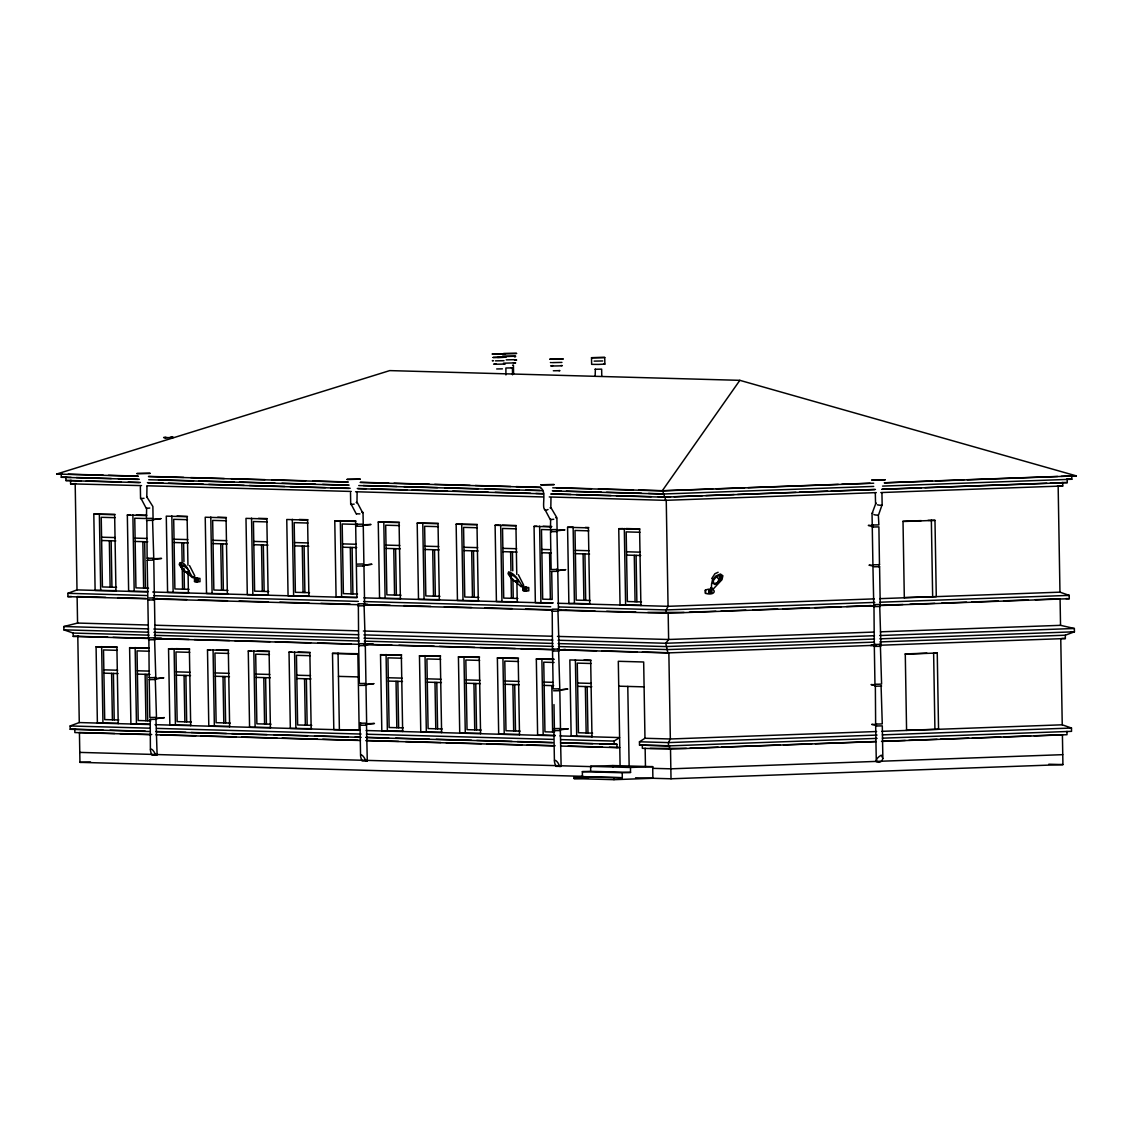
<?xml version="1.0" encoding="UTF-8"?>
<svg xmlns="http://www.w3.org/2000/svg" width="1133" height="1133" viewBox="0 0 1133 1133"><rect width="100%" height="100%" fill="white"/><g stroke="black" fill="none" stroke-linecap="round" stroke-linejoin="round"><path stroke-width="1.5" d="M882.862 758.374C881.148 765.908 870.427 761.334 881.304 755.159L882.862 758.374L882.295 725.871L875.682 725.984L876.291 761.801M717.982 582.999L717.005 583.254L719.158 579.473L719.738 575.182L721.509 576.442L720.772 579.685L717.982 582.999L714.753 584.444L712.997 583.183L713.719 579.94L716.509 576.626L719.738 575.182M193.885 577.533L194.309 576.839M193.205 577.292L194.182 576.456M721.509 576.442L717.26 583.254M156.028 755.06L151.992 755.116C147.658 745.741 153.507 748.616 155.618 755.215L157.119 755.102L155.972 719.257M367.276 760.951L362.149 760.965C357.816 751.576 363.665 754.451 365.775 761.064L367.276 760.951L366.511 725.106M561.132 766.333L556.006 766.347C551.672 756.971 557.521 759.832 559.631 766.446L561.132 766.333L560.353 730.502M711.722 578.623L714.909 573.723L718.124 572.278M876.333 503.179A3.201 0.864 8.5 0 0 875.851 503.307L872.042 513.575L872.24 525.018L878.868 524.891L878.344 514.892A3.201 0.864 8.5 0 1 875.554 514.991L873.869 514.637M875.554 503.505L875.313 493.28M878.627 514.694L882.14 504.61L881.941 493.152M710.929 588.707L711.736 588.678M711.312 587.914L712.076 588.523M359.912 513.886L356.782 513.801M180.416 565.183L180.869 563.894L187.186 568.525L189.367 571.726L188.914 573.029C184.452 572.873 181.889 568.893 180.416 565.183L182.597 568.398M180.869 563.894L181.917 568.242L185.302 571.91L189.367 571.726M518.192 580.875L514.127 581.045L510.756 577.306L509.241 574.318L509.694 573.029L516.011 577.66L518.192 580.875L517.739 582.164L513.957 581.031L511.974 579.19L508.023 573.695L508.66 571.853C515.586 573.539 519.891 582.787 522.766 587.007M510.742 577.377L509.694 573.029M194.012 577.264L192.426 577.66L181.776 568.369L179.198 564.56L179.835 562.719C187.582 560.863 190.457 580.082 194.848 577.136M183.673 565.282L181.931 568.171M510.898 577.377L512.498 574.417M522.922 586.936L523.319 586.058M523.092 586.852L523.701 585.832L522.823 586.781M552.748 487.813L662.21 490.858L739.849 380.334L1076.35 475.888L884.264 482.828L932.034 480.987M711.057 587.715L712.416 588.622M522.766 586.158L523.191 585.265L522.412 586.37M140.889 498.208L146.27 508.377L149.768 508.037M146.794 497.189L146.964 486.68M146.624 507.952L146.454 518.447L153.068 518.319L152.87 506.522L146.61 496.594M351.046 504.043L356.428 514.212M356.952 503.024L357.122 492.529M362.687 512.782L357.306 502.613L356.201 502.457M544.902 509.439L550.284 519.608L553.768 519.268M550.808 508.42L550.978 497.911M550.638 519.183L550.454 529.663L557.082 529.55L556.884 517.739L551.148 507.995L550.057 507.839M556.53 518.163L555.779 517.597M882.083 504.851L881.8 505.035A3.201 0.864 8.5 0 1 879.01 505.134L877.324 504.794M872.113 513.348L872.396 513.164A3.201 0.864 8.5 0 1 872.877 513.022M560.877 739.608L614.1 741.081L619.609 737.569L560.042 735.912M877.098 738.376L668.512 745.911L639.522 745.103L639.465 741.789L644.974 738.277L670.339 738.985L876.616 731.521M523.304 585.874L521.251 586.795L510.601 577.504M710.887 588.225L712.02 589.302L711.496 587.857M714.753 584.444L717.09 583.325M493.082 357.419L506.04 357.221L493.138 357.504M505.927 374.924L505.885 367.998L512.442 367.899L512.555 374.811M512.583 365.18L513.433 365.095L513.575 373.904M152.573 520.274L153.748 558.116L150.618 558.272L147.134 558.243L146.837 520.373M153.111 520.316L146.483 520.429M553.329 370.774L559.957 370.647L558.852 370.604M591.525 357.716L604.739 357.476L604.852 364.104L598.606 364.415L591.638 364.359L591.525 357.716L604.739 357.476M595.137 376.241L595.377 369.216M601.765 376.128L601.651 369.146L595.023 369.259M147.134 558.243L147.97 558.158M147.163 560.226L153.791 560.113L154.371 597.941L147.814 598.04L147.163 560.226L148.012 560.141M153.366 599.853L154.47 599.909L155.108 637.709L151.978 637.865L148.494 637.837L147.842 600.023L148.692 599.938M154.47 599.909L147.842 600.023M357.447 524.197L356.612 524.282L363.226 524.154L363.027 512.357L361.937 512.201M357.476 526.194L356.64 526.279L363.268 526.151L363.905 563.951L357.447 564.107M154.612 639.663L155.802 677.506L152.658 677.661L149.174 677.633L148.876 639.763M155.15 639.706L148.522 639.819M357.391 566.047L363.948 565.948L364.585 603.747L357.971 603.875L358.807 603.79M149.174 677.633L150.009 677.548M155.292 679.46L156.481 717.302L153.337 717.458L149.853 717.43L149.202 679.616L150.052 679.531M155.759 679.517L149.202 679.616M364.09 605.702L365.265 643.544L362.135 643.7L358.651 643.671L358.354 605.815M550.454 529.663L551.304 529.593M556.954 531.519L557.762 569.347L553.768 569.517L551.134 569.46L550.496 531.66L551.332 531.575M364.628 605.744L358 605.872M557.054 531.561L550.652 531.689M150.392 749.494L150.236 719.356M156.439 719.313L149.882 719.413M358.651 643.671L359.487 643.586M364.203 645.484L365.308 645.541L365.959 683.341L362.815 683.496L359.331 683.468L358.679 645.668L359.529 645.583M551.233 571.429L557.79 571.329L558.442 609.143L552.168 609.214M365.308 645.541L358.679 645.668M557.946 611.098L559.121 648.94L555.991 649.096L552.493 649.053L552.21 611.197M359.713 685.408L365.987 685.338L366.639 723.137L360.067 723.236L360.846 723.18M558.484 611.126L551.856 611.254M360.549 755.329L360.039 725.262L360.889 725.177M552.493 649.053L553.343 648.968M558.626 650.88L559.801 688.737L556.671 688.892L553.173 688.85L552.536 651.05L553.371 650.965M366.596 725.162L360.039 725.262M872.24 525.018L873.09 524.933M559.164 650.923L552.536 651.05M872.268 527.015L878.896 526.887L879.477 564.716L872.92 564.815L872.268 527.015L873.118 526.93M553.57 690.79L559.844 690.719L560.481 728.533L553.924 728.632L554.703 728.561M879.576 566.684L872.948 566.812L873.755 604.64L880.228 604.484L879.576 566.684L878.486 566.627M554.405 760.71L553.895 730.643L554.731 730.558M560.523 730.516L553.895 730.643M879.732 606.438L880.908 644.28L877.778 644.436L874.279 644.408L873.982 606.552M880.199 606.509L873.628 606.594M874.279 644.408L875.129 644.323M880.412 646.235L881.587 684.077L878.457 684.233L874.959 684.205L874.322 646.391L875.158 646.32M880.879 646.306L874.322 646.391M881.092 686.031L882.267 723.874L879.137 724.029L875.639 724.001L875.356 686.145M881.616 686.074L875.002 686.187M875.639 724.001L876.489 723.916M147.318 598.833L67.923 596.638L67.867 593.324L77.002 589.896L147.729 591.865M149.542 731.493L70.204 729.284L70.147 725.97L79.268 722.557L149.995 724.525M879.817 641.929L1065.303 635.216L1074.424 631.803L1074.367 628.489L1060.53 625.331L880.468 631.832M137.858 476.285L56.65 474.033L389.738 370.604L739.849 380.334M185.146 571.896L188.914 573.029M513.957 581.031L517.739 582.164M144.033 498.293L140.549 498.633L140.35 486.808M354.19 504.128L350.706 504.468L350.508 492.643M548.046 509.524C538.826 514.07 548.046 491.595 540.866 488.153M149.032 635.174L73.149 633.064L63.901 629.849L63.845 626.535L77.568 623.065L148.14 625.019M493.011 360.591L492.303 360.705L493.365 360.776M496.679 368.961L502.415 368.848M514.495 356.909L515.402 356.853M514.41 359.671L506.239 359.883M514.963 360.223L516.648 360.053L514.453 359.954M561.926 362.404L552.437 362.617M165.404 437.465L163.619 437.536L165.715 437.621M171.579 437.522L173.448 437.395L170.361 437.352M876.517 725.899L875.682 725.984M503.378 357.306L497.599 357.462M504.015 360.705L495.433 360.861M495.928 363.877C486.071 364.458 511.45 364.16 503.973 363.75M602.714 360.96L594.131 361.115M552.946 365.633C543.075 366.214 568.454 365.917 560.977 365.52M166.225 437.423L165.007 437.607M170.743 437.55L172.627 437.409L171.253 437.352M56.65 474.033L61.933 473.835M61.239 473.976L61.295 477.29L66.578 477.106M71.138 477.39L65.884 477.248L65.941 480.562L71.252 480.364M81.024 480.803L70.543 480.505L70.6 483.833L75.869 483.635M638.7 490.022L663.173 490.702L712.699 488.918M716.24 488.79L744.537 487.771M748.077 487.643L838.278 484.372M841.819 484.244L870.116 483.224M935.561 480.859L963.871 479.84M967.398 479.712L1057.613 476.455M1061.139 476.327L1071.761 475.931L1071.818 479.259L882.565 486.099M662.21 490.858L873.685 483.21M116.302 590.633L95.115 590.406L93.812 514.127L115 514.368M553.06 490.957L663.23 494.016L873.713 486.411M148.083 591.525L128.638 591.341L127.335 515.062L130.111 514.963M658.245 496.835L670.524 496.849M674.064 496.721L702.318 495.702M705.859 495.574L734.113 494.54M737.654 494.413L795.947 492.317M799.487 492.189L827.741 491.156M831.282 491.028L875.441 489.442M882.508 489.187L921.37 487.785M924.896 487.657L1046.793 483.239M1050.319 483.111L1062.683 482.672L1062.74 485.986L880.794 492.558M550.638 494.03L664.264 497.189L874.605 489.583M881.672 489.329L1067.286 482.616L1067.229 479.301M549.264 496.948L665.283 500.347L876.319 492.614M357.263 597.332L336.076 597.105L334.773 520.826L355.946 521.053M400.742 598.536L379.555 598.309L378.252 522.03L399.439 522.271M362.702 524.791L371.043 524.48L362.716 525.443M439.689 599.626L418.502 599.385L417.199 523.12L438.386 523.347M478.636 600.702L457.449 600.476L456.146 524.197L477.333 524.423M517.597 601.793L496.41 601.552L495.107 525.273L499.271 525.131M553.074 602.77L535.357 602.643L534.054 526.363L536.83 526.264M574.431 603.365L568.879 603.563L567.576 527.298L573.128 527.086L574.431 603.365L590.066 603.804M556.558 530.173L564.9 529.876L556.572 530.839M641.236 605.22L620.048 604.994L618.745 528.714L622.923 528.559M902.76 521.293L921.256 520.614M927.998 520.373L934.98 520.359L936.283 596.638L904.063 597.558M934.98 520.359L903.015 521.506L904.318 597.785M153.238 558.739L161.566 558.442L153.238 559.405M194.451 581.569L200.003 581.711L199.946 578.396L194.394 578.255L194.593 581.569M188.772 592.658L167.585 592.417L166.282 516.138L187.115 516.719L187.951 565.254M67.923 596.638L71.464 596.51M227.719 593.734L206.532 593.494L205.229 517.229L226.062 517.809L227.365 594.074M268.479 594.867L247.291 594.627L245.988 518.362L266.836 518.942L268.139 595.207M157.246 598.422L153.918 599.201L162.26 598.904M309.252 596L288.065 595.76L286.762 519.495L307.595 520.075L308.898 596.34M523.219 587.39L528.757 587.531L528.814 590.86L523.276 590.704L523.219 587.39L523.276 590.704M705.392 590.038C716.92 585.931 717.288 596.638 705.448 593.366L705.392 590.038L705.533 593.366M709.47 591.582L709.853 591.879M364.075 604.385L367.404 604.257M364.075 605.036L372.417 604.739M557.918 609.766L561.26 609.639M874.35 598.875L668.059 606.325L557.776 603.266M879.633 598.677L1059.964 592.162L1069.212 595.377L1069.269 598.691L880.129 605.532M557.932 610.432L566.273 610.12M874.761 602.402L666.19 609.936L558.611 606.948M880.072 602.218L1069.212 595.377L1065.856 595.278M647.793 612.386L684.063 612.386M689.36 612.188L715.844 611.239M721.14 611.041L745.854 610.149M752.921 609.894L777.635 609.002M782.931 608.803L809.401 607.855M814.698 607.656L841.182 606.707M846.478 606.509L871.192 605.617M880.015 605.305L902.973 604.47M910.026 604.215L934.739 603.322M941.806 603.068L966.52 602.175M971.817 601.977L998.3 601.028M1003.597 600.83L1028.311 599.938M1035.364 599.683L1060.077 598.791L1060.53 625.331M558.668 610.276L666.246 613.265L874.832 605.716M73.149 633.064L73.206 636.378L78.503 636.194M154.598 638.332L161.268 638.091M154.598 638.998L162.94 638.7M118.568 723.293L97.381 723.052L96.078 646.787L117.266 647.014M150.349 724.171L130.904 723.987L129.601 647.708L149.046 647.906M191.038 725.304L169.851 725.078L168.548 648.798L172.712 648.643M229.985 726.395L208.798 726.154L207.495 649.875L210.285 649.775M371.426 643.926L364.755 644.833L373.083 643.87M270.745 727.528L249.572 727.287L248.269 651.008L251.044 650.909M311.518 728.661L290.331 728.42L289.028 652.141L291.804 652.041M873.416 632.087L668.626 639.494L557.478 636.406M359.657 729.992L333.81 729.624L332.507 653.359L358.354 653.713M874.492 635.712L665.779 643.261L558.102 640.258M879.803 635.528L1074.367 628.489M403.008 731.196L381.821 730.969L380.518 654.69L401.705 654.916M565.268 649.322L558.611 650.229L566.953 649.917M874.549 639.026L665.836 646.575L558.158 643.586M879.859 638.842L1074.424 631.803L1070.897 631.704M441.955 732.272L420.768 732.045L419.465 655.766L440.652 656.007M480.902 733.363L459.729 733.122L458.426 656.857L479.599 657.083M874.52 642.114L667.833 649.591L558.427 646.546M519.863 734.439L498.676 734.212L497.373 657.933L518.56 658.16M558.484 649.86L667.889 652.905L875.398 645.286M879.874 645.244L1065.36 638.545L1065.303 635.216M543.189 735.09L537.623 735.289L536.32 659.009L541.886 658.811L543.189 735.09L555.34 735.43M905.026 653.939L926.893 653.146M906.329 730.219L938.549 729.284L937.246 653.005L905.281 654.166L906.584 730.445M70.204 729.284L75.5 729.1M366.115 723.76L374.442 723.463L366.115 724.426M559.957 729.156L568.299 728.845L559.971 729.822M592.332 736.45L571.145 736.223L569.842 659.944L590.675 660.525L591.978 736.804M881.899 731.337L1062.244 724.808L1071.478 728.037L1071.535 731.351L882.395 738.178M114.702 733.49L79.437 732.499L79.947 762.353L90.541 761.971M560.934 742.922L616.933 744.296L616.989 747.624L619.779 747.525L609.412 747.228M877.041 735.062L668.456 742.597L639.465 741.789M882.338 734.864L1071.478 728.037M639.522 745.103L669.476 745.769L669.532 749.083L876.22 741.605M650.215 748.361L686.386 748.361M689.926 748.233L718.166 747.199M721.693 747.072L779.957 744.976M783.484 744.848L811.724 743.829M815.264 743.701L875.285 741.534M882.338 741.265L905.295 740.444M908.822 740.316L937.062 739.297M940.602 739.169L968.842 738.15M972.369 738.022L1000.623 737.002M1004.15 736.875L1030.633 735.912M1034.16 735.784L1062.414 734.765L1062.924 764.605L671.019 778.782L635.571 777.79M881.516 741.421L1067.003 734.708L1066.946 731.394M590.605 766.361L630.458 767.466L630.543 772.437L590.69 771.332L590.605 766.361L612.84 765.554L652.693 766.659L652.891 778.272L613.987 779.674L574.119 778.569L574.091 776.912L582.433 776.615L622.3 777.72L622.215 772.748L582.348 771.644L582.433 776.615M630.458 767.466L652.693 766.659M582.348 771.644L590.69 771.332M1062.754 754.663L670.849 768.825L652.721 768.33M622.215 772.748L630.543 772.437M574.119 778.569L588.282 778.059M574.091 776.912L622.3 777.72M169.78 437.579L171.196 437.565M170.035 437.593L167.457 437.65M166.239 437.65L167.627 437.621M165.163 437.65L166.608 437.621M513.461 362.772L515.657 362.872L503.491 363.197M511.337 367.857L512.442 367.899M878.443 564.645L879.548 564.687M362.843 565.905L363.948 565.948M556.671 569.29L557.762 569.347M556.7 571.287L557.79 571.329M153.337 597.87L154.428 597.912M879.817 644.238L880.908 644.28M364.175 643.502L365.265 643.544M558.031 648.883L559.121 648.94M154.697 677.463L155.802 677.506M712.997 583.183L717.005 583.254M1071.067 475.747L1076.35 475.888M1066.564 479.103L1071.818 479.259M1062.032 482.474L1067.286 482.616M1057.5 485.845L1062.74 485.986M68.235 474.175L103.216 475.152M108.456 475.294L138.184 476.115M148.678 476.412L183.659 477.375M190.684 477.574L224.292 478.508M231.359 478.707L264.952 479.641M272.033 479.84L305.627 480.774M312.694 480.973L348.058 481.95M360.436 482.29L388.732 483.083M394.043 483.224L429.407 484.216M434.704 484.358L470.068 485.335M475.378 485.49L510.742 486.468M516.039 486.609L540.767 487.303M556.501 487.742L591.483 488.705M598.479 488.904L633.446 489.881M148.451 476.582L347.958 482.12M360.308 482.46L540.399 487.473M76.378 477.531L111.331 478.508M118.328 478.707L139.302 479.287M158.535 479.826L193.531 480.789M198.827 480.944L234.191 481.922M239.502 482.063L274.866 483.055M281.933 483.253L315.541 484.188M322.608 484.372L349.134 485.122M363.282 485.505L396.876 486.439M403.943 486.638L437.536 487.572M444.618 487.771L478.211 488.705M485.292 488.904L518.886 489.838M525.953 490.022L540.101 490.419M552.337 490.759L561.076 491M566.316 491.156L601.283 492.119M606.523 492.274L641.476 493.237M648.473 493.436L664.207 493.875L664.264 497.189M61.295 477.29L138.24 479.429M148.735 479.726L348.114 485.264M358.736 485.561L542.565 490.674M86.264 480.944L121.203 481.922M128.185 482.12L140.421 482.46M147.403 482.644L163.124 483.083M168.364 483.224L203.43 484.202M208.741 484.358L244.105 485.335M249.416 485.476L284.78 486.468M290.076 486.609L325.44 487.601M330.751 487.742L350.196 488.281M357.277 488.479L366.115 488.72M371.412 488.875L406.789 489.853M412.086 490.008L447.45 490.986M452.761 491.127L488.125 492.119M495.192 492.317L530.556 493.294M535.867 493.436L542.934 493.634M551.672 493.875L570.89 494.413M576.13 494.554L611.069 495.532M616.31 495.673L651.248 496.651M65.941 480.562L139.359 482.601M148.097 482.842L349.191 488.436M358.028 488.677L543.656 493.832M70.6 483.833L141.54 485.618M146.766 485.774L351.272 491.453M355.564 491.75L542.99 496.948M872.396 525.528L868.317 525.415L872.41 526.194M136.357 514.949L146.78 515.246M177.045 516.082L187.469 516.379M217.734 517.215L226.416 517.455M258.494 518.347L267.176 518.588M299.268 519.481L307.949 519.721M502.401 525.131L516.294 525.514M543.089 526.25L551.771 526.491M585.279 527.426L588.749 527.525M626.053 528.559L639.933 528.941M93.812 514.127L114.645 514.708L115.948 590.987M127.335 515.062L146.426 515.586M334.773 520.826L355.606 521.407L356.909 597.686L152.757 592.007M378.252 522.03L399.085 522.61L400.388 598.89M417.199 523.12L438.032 523.687L439.335 599.966M456.146 524.197L476.993 524.777L478.296 601.057M495.107 525.273L515.94 525.854L516.761 574.403M534.054 526.363L551.417 526.845M567.576 527.298L588.409 527.865L589.712 604.144M618.745 528.714L639.593 529.295L640.896 605.574M115.014 517.682L101.234 517.299L102.423 586.936L116.557 587.333M146.808 518.56L134.756 518.22L135.946 587.871L148.536 588.225M187.469 519.693L173.703 519.311L174.893 588.948L189.027 589.344M226.43 520.769L212.664 520.387L213.854 590.038L227.974 590.42M267.19 521.902L253.424 521.52L254.613 591.171L268.748 591.553M307.949 523.035L294.183 522.653L295.373 592.304L309.507 592.686M355.96 524.367L342.194 523.984L343.384 593.635L357.518 594.032M399.439 525.585L385.673 525.202L386.863 594.839L400.997 595.236M438.4 526.661L424.634 526.279L425.824 595.93L439.944 596.312M477.347 527.751L463.581 527.369L464.771 597.006L478.905 597.403M516.294 528.828L502.528 528.445L503.718 598.082L517.852 598.479M551.813 529.819L541.475 529.522L542.679 599.173L552.182 599.428L551.714 571.924M588.763 530.839L574.998 530.456L576.187 600.108L590.321 600.49M639.947 532.269L626.181 531.887L627.37 601.524L641.505 601.92M101.573 537.198L115.354 537.58M135.096 538.118L147.148 538.458M174.043 539.209L187.823 539.591M213.004 540.285L226.77 540.668M253.764 541.418L267.53 541.801M294.523 542.551L308.289 542.934M342.534 543.882L356.3 544.265M386.013 545.1L399.779 545.483M424.974 546.177L438.74 546.559M463.921 547.267L477.687 547.65M502.868 548.344L516.634 548.726M541.829 549.42L550.426 549.661M575.337 550.355L589.103 550.737M626.521 551.785L640.287 552.168M101.63 540.512L115.764 540.908M135.153 541.447L147.743 541.786M174.1 542.523L188.234 542.919M213.061 543.599L227.181 543.996M253.82 544.732L267.954 545.129M294.58 545.865L308.714 546.262M342.591 547.211L356.725 547.593M386.07 548.414L400.204 548.811M425.031 549.491L439.151 549.887M463.978 550.581L478.112 550.964M502.925 551.658L517.059 552.054M541.886 552.748L551.389 553.003M575.394 553.669L589.528 554.065M626.577 555.099L640.712 555.482M873.076 565.325L868.997 565.211L873.09 565.99M1065.912 598.606L1069.269 598.691M709.98 593.196L710.334 593.21A1.657 0.906 87.9 0 0 711.212 591.568A1.657 0.906 87.9 0 0 710.278 589.896L710.065 593.196M869.691 605.673L873.77 605.787M363.877 597.87L552.72 603.124M67.867 593.324L147.262 595.519M153.847 595.703L358.368 601.396M363.594 601.538L550.695 606.736M105.652 597.332L77.115 596.539L77.568 623.065M117.648 597.658L146.115 598.451M157.813 598.776L186.789 599.584M198.417 599.909L227.478 600.717M239.105 601.042L268.252 601.85M279.865 602.161L309.012 602.983M320.894 603.308L350.069 604.116M363.99 604.512L390.078 605.234M403.801 605.617L430.767 606.367M444.391 606.736L471.455 607.486M484.995 607.869L512.144 608.619M525.585 609.002L552.833 609.752M565.82 610.106L594.882 610.928M606.679 611.254L635.797 612.061M153.904 599.017L358.425 604.71M363.651 604.852L550.751 610.05M1061.819 638.446L1065.36 638.545M871.716 644.847L875.795 644.96M155.193 625.218L358.099 630.854M363.396 631.01L552.182 636.25M870.371 645.47L875.809 645.626M63.845 626.535L148.579 628.886M153.876 629.027L358.637 634.721M363.934 634.877L552.819 640.117M937.246 653.005L933.62 652.905L934.923 729.185M63.901 629.849L148.635 632.2M153.932 632.356L358.694 638.035M363.99 638.191L552.876 643.431M154.315 635.316L359.019 641.009M364.316 641.151L553.131 646.405M107.791 637.157L77.795 636.335L79.268 722.557M113.073 637.312L148.366 638.29M155.419 638.488L188.942 639.423M194.239 639.564L229.532 640.542M234.828 640.697L270.107 641.675M275.404 641.816L310.697 642.808M317.75 642.992L351.272 643.926M363.622 644.266L391.848 645.059M398.915 645.258L434.194 646.235M439.491 646.376L474.784 647.368M480.066 647.51L515.359 648.487M520.656 648.643L554.179 649.563M561.232 649.761L596.524 650.739M601.807 650.894L637.1 651.872M642.397 652.013L668.852 652.75L670.339 738.985L668.456 742.597L668.512 745.911M73.206 636.378L149.089 638.488M154.371 638.63L359.076 644.323M364.373 644.465L553.187 649.719M175.842 648.643L189.735 649.025M216.53 649.775L228.682 650.115M257.29 650.909L269.442 651.248M298.05 652.041L310.215 652.381M543.613 658.868L554.037 659.151M584.076 659.987L591.029 660.185M96.078 646.787L116.911 647.368L118.214 723.633M129.601 647.708L148.692 648.246M168.548 648.798L189.381 649.379L190.684 725.658M207.495 649.875L228.328 650.455L229.631 726.735M248.269 651.008L269.102 651.588L270.405 727.868M289.028 652.141L309.861 652.721L311.164 729.001M332.507 653.359L357.872 654.053L359.175 730.332L155.023 724.667M380.518 654.69L401.351 655.271L402.654 731.536M419.465 655.766L440.298 656.347L441.601 732.626M458.426 656.857L479.259 657.423L480.562 733.702M497.373 657.933L518.206 658.514L519.509 734.793M536.32 659.009L553.683 659.505M117.28 650.328L103.514 649.945L104.703 719.597L118.823 719.979M149.074 651.22L137.022 650.88L138.212 720.517L150.802 720.871M189.749 652.339L175.969 651.957L177.159 721.608L191.293 722.004M228.696 653.429L214.93 653.047L216.12 722.684L230.254 723.081M269.456 654.562L255.69 654.18L256.879 723.817L271.014 724.214M310.215 655.695L296.449 655.313L297.639 724.95L311.773 725.347M401.719 658.231L387.939 657.848L389.129 727.499L403.263 727.882M440.666 659.321L426.9 658.939L428.09 728.576L442.21 728.972M479.613 660.397L465.847 660.015L467.037 729.666L481.171 730.049M518.56 661.488L504.794 661.106L505.984 730.743L520.118 731.139M554.079 662.465L543.755 662.182L544.945 731.819L554.448 732.088L553.98 704.57M591.029 663.499L577.264 663.117L578.453 732.754L592.587 733.15M875.115 684.714L871.036 684.601L875.129 685.38M103.854 669.844L117.62 670.226M137.362 670.778L149.414 671.118M176.309 671.855L190.089 672.237M215.27 672.945L229.036 673.328M256.03 674.078L269.796 674.461M296.789 675.211L310.555 675.594M338.455 676.373L358.75 676.925M388.279 677.746L402.059 678.129M427.24 678.837L441.006 679.219M466.187 679.913L479.953 680.296M505.134 681.004L518.914 681.386M544.095 682.08L552.692 682.321M577.603 683.015L591.369 683.397M618.731 686.173L644.096 686.867M103.91 673.158L118.03 673.554M137.419 674.093L150.009 674.447M176.366 675.183L190.5 675.565M215.327 676.259L229.461 676.656M256.086 677.392L270.221 677.789M296.846 678.525L310.98 678.922M388.336 681.06L402.47 681.457M427.297 682.151L441.417 682.548M466.244 683.227L480.378 683.624M505.191 684.318L519.325 684.7M544.152 685.394L553.655 685.663M577.66 686.329L591.794 686.725M875.795 724.511L871.716 724.398L875.809 725.177M366.143 730.53L554.986 735.77M70.147 725.97L149.485 728.179M156.538 728.377L361.087 734.057M366.37 734.198L552.961 739.382M103.004 730.02L74.792 729.241L74.849 732.555L150.661 734.666M110.057 730.219L145.307 731.196M155.887 731.493L185.869 732.329M191.151 732.47L226.416 733.448M231.698 733.603L266.963 734.581M274.016 734.779L307.525 735.699M314.577 735.898L348.072 736.832M355.125 737.031L360.407 737.172M365.704 737.328L388.619 737.965M395.672 738.15L429.18 739.084M436.219 739.283L471.484 740.26M476.781 740.415L512.045 741.393M517.328 741.534L552.323 742.512M560.552 742.738L592.771 743.63M599.669 743.829L616.933 744.296M156.595 731.691L361.144 737.371M366.426 737.526L553.017 742.71M119.985 733.632L151.723 734.51M160.532 734.765L195.782 735.742M201.079 735.884L236.33 736.861M241.626 737.016L276.877 737.994M282.174 738.135L317.424 739.113M322.721 739.268L357.971 740.246M366.795 740.486L398.519 741.364M405.572 741.563L440.836 742.54M446.119 742.696L481.383 743.673M486.666 743.815L521.931 744.806M527.213 744.947L555.156 745.726M568.143 746.08L602.501 747.044M155.943 734.807L360.464 740.486M365.761 740.642L554.122 745.868M560.608 746.052L616.989 747.624M669.532 749.083L642.354 748.318L642.298 745.004M1048.79 764.223L1062.924 764.605M79.777 752.397L591.681 766.63M79.947 762.353L583.042 776.332M603.79 364.033L604.852 364.104M551.403 362.602L550.426 362.532M716.509 576.626L719.002 579.544M518.362 574.714L523.616 585.067M509.241 574.318L511.408 577.533M189.537 565.579L194.805 575.932M1058.151 486.043L1059.964 592.162M1060.757 638.587L1062.244 724.808M931.354 520.259L932.657 596.524M709.173 589.911L709.23 593.225L709.442 589.925A1.657 0.906 87.9 0 1 710.377 591.596A1.657 0.906 87.9 0 1 709.499 593.239L708.592 593.253L708.89 589.939A1.657 0.906 87.9 0 1 709.824 591.624A1.657 0.906 87.9 0 1 708.946 593.253M666.246 500.205L668.059 606.325L666.19 609.936L666.246 613.265M668.173 612.953L668.626 639.494L665.779 643.261L667.889 652.905M670.509 748.927L671.019 778.782M665.227 497.033L665.283 500.347M663.173 490.702L663.23 494.016M644.974 738.277L643.671 661.998L618.306 661.29L620.091 765.752M645.144 748.219L645.456 766.46M636.08 555.354L636.873 601.793M634.282 555.312L635.075 601.736M627.781 686.414L629.141 766.007M624.311 528.516L625.614 604.795M614.1 741.081L614.157 744.409M613.959 778.017L613.987 779.674M612.84 765.554L612.868 767.211M584.911 553.938L585.704 600.363M587.177 686.598L587.97 733.023M583.098 553.881L583.892 600.32M585.364 686.541L586.158 732.966M575.394 659.746L576.697 736.025M549.576 552.961L550.369 599.385M551.842 685.607L552.635 732.045M539.62 526.165L540.923 602.43M526.321 587.475L526.236 590.789A1.657 1.388 -88.4 0 1 524.848 589.217A1.657 1.388 -88.4 0 1 526.208 587.503M525.769 587.461L525.825 590.775A1.657 1.388 -88.4 0 1 524.395 589.202A1.657 1.388 -88.4 0 1 525.754 587.489M525.627 587.461L525.684 590.775M525.415 587.446L525.471 590.76M516.889 581.328L517.243 602.133M512.442 551.927L512.767 570.834M512.909 579.43L513.235 598.351M514.708 684.573L515.501 731.012M510.629 551.87L510.955 570.791M511.04 575.946L511.422 598.309M512.895 684.53L513.688 730.955M500.659 525.075L501.961 601.354M502.925 657.735L504.227 734.014M473.481 550.836L474.274 597.275M475.761 683.496L476.554 729.921M471.682 550.794L472.475 597.218M473.948 683.44L474.741 729.879M461.712 523.998L463.015 600.278M463.978 656.644L465.281 732.924M434.534 549.76L435.327 596.185M436.8 682.42L437.593 728.845M432.721 549.703L433.514 596.142M434.987 682.363L435.78 728.788M422.765 522.908L424.068 599.187M425.031 655.568L426.334 731.847M395.587 548.669L396.38 595.108M397.853 681.33L398.646 727.754M393.774 548.627L394.567 595.052M396.04 681.287L396.833 727.712M383.804 521.831L385.107 598.111M386.07 654.492L387.373 730.757M352.108 547.466L352.901 593.89M350.295 547.423L351.088 593.848M340.325 520.628L341.628 596.893M338.059 653.146L339.376 729.425M304.097 546.134L304.89 592.559M306.363 678.794L307.156 725.219M302.284 546.078L303.077 592.517M304.55 678.738L305.344 725.162M292.314 519.282L293.617 595.561M294.58 651.942L295.883 728.222M263.323 545.001L264.131 591.426M265.604 677.661L266.397 724.086M261.525 544.945L262.318 591.384M263.791 677.605L264.584 724.029M251.554 518.149L252.857 594.428M253.82 650.809L255.123 727.089M222.564 543.868L223.357 590.293M224.83 676.528L225.623 722.953M220.751 543.812L221.544 590.251M223.017 676.472L223.81 722.896M210.795 517.03L212.098 593.295M213.061 649.676L214.364 725.956M197.496 578.34L197.553 581.654M196.944 578.312L197 581.64M196.873 581.64L196.816 578.326A1.657 1.388 -88.4 0 0 195.57 580.068A1.657 1.388 -88.4 0 0 197 581.668M188.064 572.193L188.418 592.998M183.617 542.792L183.943 561.699M184.056 568.582L184.41 589.217M185.883 675.438L186.676 721.877M181.804 542.735L182.13 561.656M182.243 568.525L182.597 589.16M184.07 675.395L184.863 721.82M171.834 515.94L173.137 592.219M174.1 648.6L175.417 724.865M144.67 541.701L145.463 588.14M146.936 674.362L147.729 720.786M142.857 541.659L143.65 588.084M145.123 674.305L145.916 720.744M132.887 514.864L134.19 591.129M135.153 647.51L136.456 723.789M111.147 540.767L111.94 587.206M113.413 673.427L114.206 719.852M109.335 540.724L110.128 587.149M111.6 673.37L112.394 719.809M99.364 513.929L100.681 590.208M101.644 646.589L102.947 722.854M75.189 483.777L77.002 589.896M525.273 590.789A1.657 1.388 -88.4 0 1 523.857 589.188A1.657 1.388 -88.4 0 1 525.216 587.475M195.343 578.581A1.657 1.388 -88.4 0 0 196.094 581.64L198.006 581.668L197.949 578.34L196.037 578.326A1.657 1.388 -88.4 0 0 195.669 578.396M196.448 581.654A1.657 1.388 -88.4 0 1 195.032 580.039A1.657 1.388 -88.4 0 1 196.391 578.34M711.609 583.835L711.312 589.202L713.139 589.132L722.018 579.643L722.882 575.776L720.376 573.978L715.801 576.031L712.473 579.983L711.609 583.835M136.937 473.552L150.052 473.353L136.937 473.552M492.317 354.02L505.417 353.822L492.317 354.02M503.434 353.609L516.535 353.425L503.434 353.609M502.443 356.428L515.543 356.244L502.443 356.428M549.958 359.175L563.059 358.977L549.958 359.175M347.095 479.386L360.209 479.202L347.095 479.386M540.951 484.782L554.065 484.584L540.951 484.782M871.914 480.024L885.029 479.826L871.914 480.024M160.886 518.645L152.558 519.608L160.886 518.645M371.723 564.276L363.396 565.24L371.723 564.276M565.579 569.672L557.252 570.635L565.579 569.672M526.774 587.489L524.848 587.461A1.657 1.388 -88.4 0 0 523.488 589.174A1.657 1.388 -88.4 0 0 524.905 590.775L526.831 590.803L526.774 587.489M163.605 677.831L155.278 678.794L163.605 677.831M373.763 683.666L365.435 684.629L373.763 683.666M567.619 689.062L559.291 690.025L567.619 689.062M164.285 717.628L155.972 718.591L164.285 717.628M710.972 589.868L711.028 593.182A1.657 0.906 87.9 0 0 711.906 591.553A1.657 0.906 87.9 0 0 710.972 589.868M197.411 581.654L197.354 578.34A1.657 1.388 -88.4 0 0 196.023 580.068A1.657 1.388 -88.4 0 0 197.454 581.682"/></g></svg>
